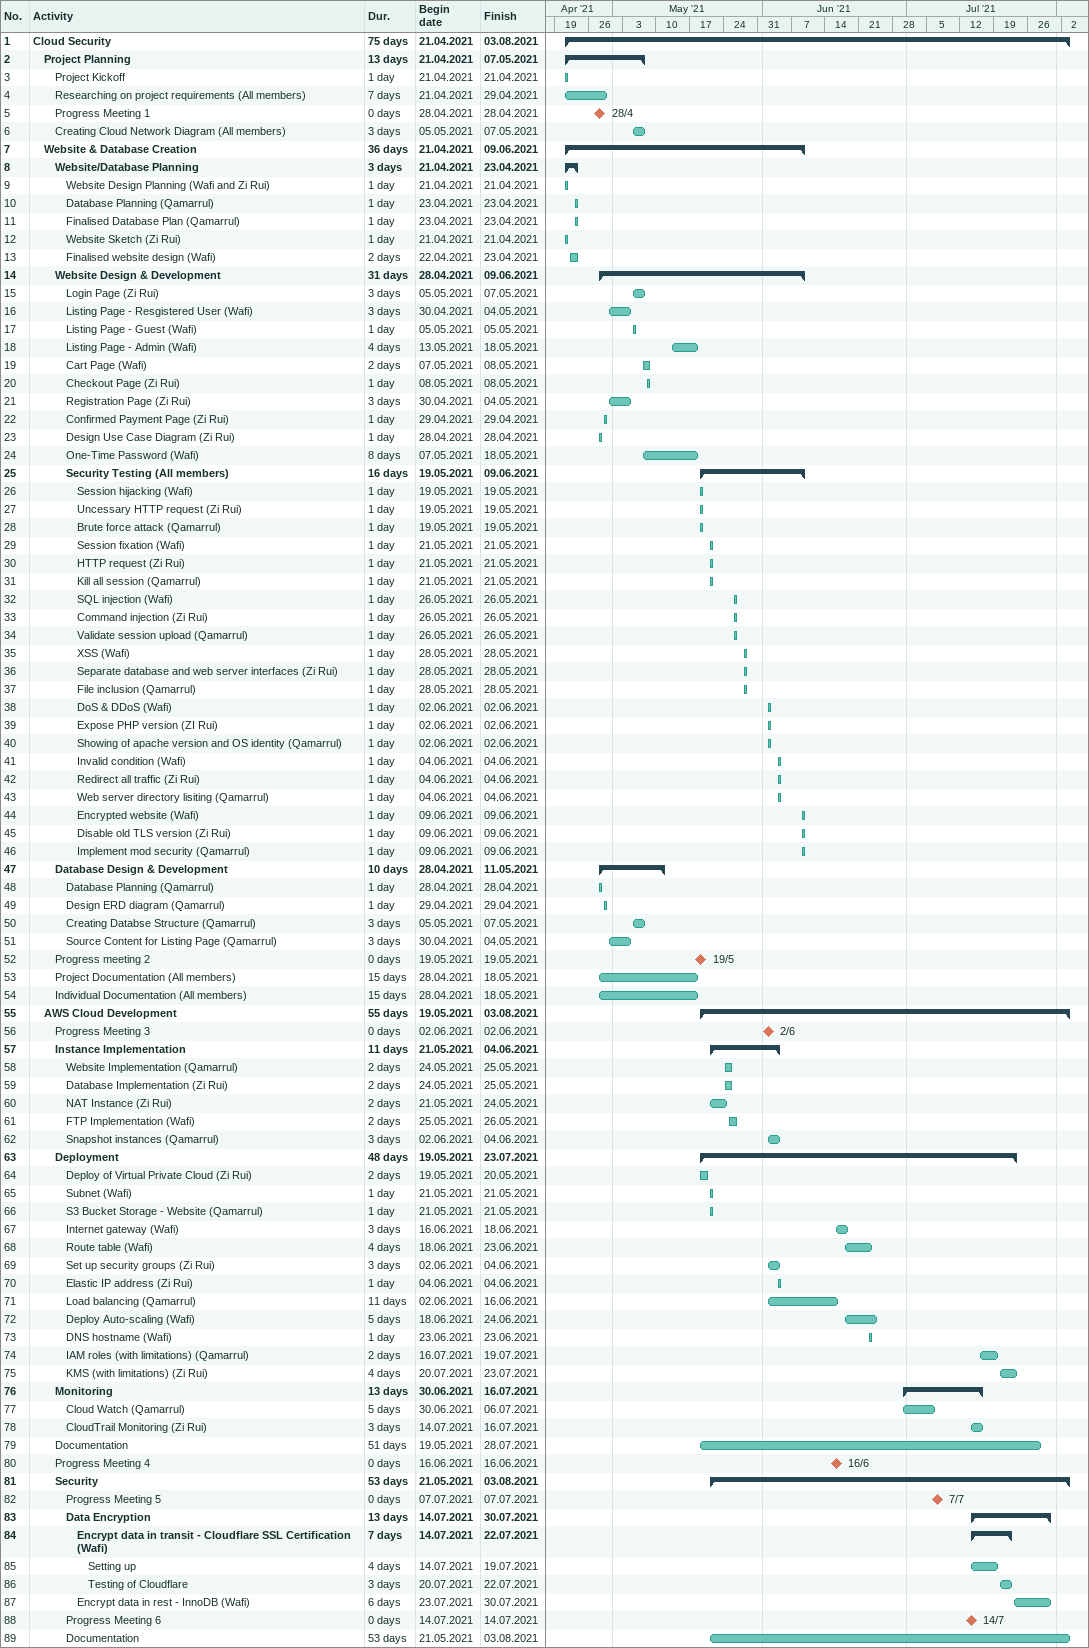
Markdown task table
| ID | Level | Task | Duration | Start | Finish |
|---|---|---|---|---|---|
| 1 | 1 | **Cloud Security** | 75d | 2021-04-21 | 2021-08-03 |
| 2 | 2 | **Project Planning** | 13d | 2021-04-21 | 2021-05-07 |
| 3 | 3 | Project Kickoff | 1d | 2021-04-21 | 2021-04-21 |
| 4 | 3 | Researching on project requirements (All members) | 7d | 2021-04-21 | 2021-04-29 |
| 5 | 3 | Progress Meeting 1 | 0d | 2021-04-28 | 2021-04-28 |
| 6 | 3 | Creating Cloud Network Diagram (All members) | 3d | 2021-05-05 | 2021-05-07 |
| 7 | 2 | **Website & Database Creation** | 36d | 2021-04-21 | 2021-06-09 |
| 8 | 3 | **Website/Database Planning** | 3d | 2021-04-21 | 2021-04-23 |
| 9 | 4 | Website Design Planning (Wafi and Zi Rui) | 1d | 2021-04-21 | 2021-04-21 |
| 10 | 4 | Database Planning (Qamarrul) | 1d | 2021-04-23 | 2021-04-23 |
| 11 | 4 | Finalised Database Plan (Qamarrul) | 1d | 2021-04-23 | 2021-04-23 |
| 12 | 4 | Website Sketch (Zi Rui) | 1d | 2021-04-21 | 2021-04-21 |
| 13 | 4 | Finalised website design (Wafi) | 2d | 2021-04-22 | 2021-04-23 |
| 14 | 3 | **Website Design & Development** | 31d | 2021-04-28 | 2021-06-09 |
| 15 | 4 | Login Page (Zi Rui) | 3d | 2021-05-05 | 2021-05-07 |
| 16 | 4 | Listing Page - Resgistered User (Wafi) | 3d | 2021-04-30 | 2021-05-04 |
| 17 | 4 | Listing Page - Guest (Wafi) | 1d | 2021-05-05 | 2021-05-05 |
| 18 | 4 | Listing Page - Admin (Wafi) | 4d | 2021-05-13 | 2021-05-18 |
| 19 | 4 | Cart Page (Wafi) | 2d | 2021-05-07 | 2021-05-08 |
| 20 | 4 | Checkout Page (Zi Rui) | 1d | 2021-05-08 | 2021-05-08 |
| 21 | 4 | Registration Page (Zi Rui) | 3d | 2021-04-30 | 2021-05-04 |
| 22 | 4 | Confirmed Payment Page (Zi Rui) | 1d | 2021-04-29 | 2021-04-29 |
| 23 | 4 | Design Use Case Diagram (Zi Rui) | 1d | 2021-04-28 | 2021-04-28 |
| 24 | 4 | One-Time Password (Wafi) | 8d | 2021-05-07 | 2021-05-18 |
| 25 | 4 | **Security Testing (All members)** | 16d | 2021-05-19 | 2021-06-09 |
| 26 | 5 | Session hijacking (Wafi) | 1d | 2021-05-19 | 2021-05-19 |
| 27 | 5 | Uncessary HTTP request (Zi Rui) | 1d | 2021-05-19 | 2021-05-19 |
| 28 | 5 | Brute force attack (Qamarrul) | 1d | 2021-05-19 | 2021-05-19 |
| 29 | 5 | Session fixation (Wafi) | 1d | 2021-05-21 | 2021-05-21 |
| 30 | 5 | HTTP request (Zi Rui) | 1d | 2021-05-21 | 2021-05-21 |
| 31 | 5 | Kill all session (Qamarrul) | 1d | 2021-05-21 | 2021-05-21 |
| 32 | 5 | SQL injection (Wafi) | 1d | 2021-05-26 | 2021-05-26 |
| 33 | 5 | Command injection (Zi Rui) | 1d | 2021-05-26 | 2021-05-26 |
| 34 | 5 | Validate session upload (Qamarrul) | 1d | 2021-05-26 | 2021-05-26 |
| 35 | 5 | XSS (Wafi) | 1d | 2021-05-28 | 2021-05-28 |
| 36 | 5 | Separate database and web server interfaces (Zi Rui) | 1d | 2021-05-28 | 2021-05-28 |
| 37 | 5 | File inclusion (Qamarrul) | 1d | 2021-05-28 | 2021-05-28 |
| 38 | 5 | DoS & DDoS (Wafi) | 1d | 2021-06-02 | 2021-06-02 |
| 39 | 5 | Expose PHP version (ZI Rui) | 1d | 2021-06-02 | 2021-06-02 |
| 40 | 5 | Showing of apache version and OS identity (Qamarrul) | 1d | 2021-06-02 | 2021-06-02 |
| 41 | 5 | Invalid condition (Wafi) | 1d | 2021-06-04 | 2021-06-04 |
| 42 | 5 | Redirect all traffic (Zi Rui) | 1d | 2021-06-04 | 2021-06-04 |
| 43 | 5 | Web server directory lisiting (Qamarrul) | 1d | 2021-06-04 | 2021-06-04 |
| 44 | 5 | Encrypted website (Wafi) | 1d | 2021-06-09 | 2021-06-09 |
| 45 | 5 | Disable old TLS version (Zi Rui) | 1d | 2021-06-09 | 2021-06-09 |
| 46 | 5 | Implement mod security (Qamarrul) | 1d | 2021-06-09 | 2021-06-09 |
| 47 | 3 | **Database Design & Development** | 10d | 2021-04-28 | 2021-05-11 |
| 48 | 4 | Database Planning (Qamarrul) | 1d | 2021-04-28 | 2021-04-28 |
| 49 | 4 | Design ERD diagram (Qamarrul) | 1d | 2021-04-29 | 2021-04-29 |
| 50 | 4 | Creating Databse Structure (Qamarrul) | 3d | 2021-05-05 | 2021-05-07 |
| 51 | 4 | Source Content for Listing Page (Qamarrul) | 3d | 2021-04-30 | 2021-05-04 |
| 52 | 3 | Progress meeting 2 | 0d | 2021-05-19 | 2021-05-19 |
| 53 | 3 | Project Documentation (All members) | 15d | 2021-04-28 | 2021-05-18 |
| 54 | 3 | Individual Documentation (All members) | 15d | 2021-04-28 | 2021-05-18 |
| 55 | 2 | **AWS Cloud Development** | 55d | 2021-05-19 | 2021-08-03 |
| 56 | 3 | Progress Meeting 3 | 0d | 2021-06-02 | 2021-06-02 |
| 57 | 3 | **Instance Implementation** | 11d | 2021-05-21 | 2021-06-04 |
| 58 | 4 | Website Implementation (Qamarrul) | 2d | 2021-05-24 | 2021-05-25 |
| 59 | 4 | Database Implementation (Zi Rui) | 2d | 2021-05-24 | 2021-05-25 |
| 60 | 4 | NAT Instance (Zi Rui) | 2d | 2021-05-21 | 2021-05-24 |
| 61 | 4 | FTP Implementation (Wafi) | 2d | 2021-05-25 | 2021-05-26 |
| 62 | 4 | Snapshot instances (Qamarrul) | 3d | 2021-06-02 | 2021-06-04 |
| 63 | 3 | **Deployment** | 48d | 2021-05-19 | 2021-07-23 |
| 64 | 4 | Deploy of Virtual Private Cloud (Zi Rui) | 2d | 2021-05-19 | 2021-05-20 |
| 65 | 4 | Subnet (Wafi) | 1d | 2021-05-21 | 2021-05-21 |
| 66 | 4 | S3 Bucket Storage - Website (Qamarrul) | 1d | 2021-05-21 | 2021-05-21 |
| 67 | 4 | Internet gateway (Wafi) | 3d | 2021-06-16 | 2021-06-18 |
| 68 | 4 | Route table (Wafi) | 4d | 2021-06-18 | 2021-06-23 |
| 69 | 4 | Set up security groups (Zi Rui) | 3d | 2021-06-02 | 2021-06-04 |
| 70 | 4 | Elastic IP address (Zi Rui) | 1d | 2021-06-04 | 2021-06-04 |
| 71 | 4 | Load balancing (Qamarrul) | 11d | 2021-06-02 | 2021-06-16 |
| 72 | 4 | Deploy Auto-scaling (Wafi) | 5d | 2021-06-18 | 2021-06-24 |
| 73 | 4 | DNS hostname (Wafi) | 1d | 2021-06-23 | 2021-06-23 |
| 74 | 4 | IAM roles (with limitations) (Qamarrul) | 2d | 2021-07-16 | 2021-07-19 |
| 75 | 4 | KMS (with limitations) (Zi Rui) | 4d | 2021-07-20 | 2021-07-23 |
| 76 | 3 | **Monitoring** | 13d | 2021-06-30 | 2021-07-16 |
| 77 | 4 | Cloud Watch (Qamarrul) | 5d | 2021-06-30 | 2021-07-06 |
| 78 | 4 | CloudTrail Monitoring (Zi Rui) | 3d | 2021-07-14 | 2021-07-16 |
| 79 | 3 | Documentation | 51d | 2021-05-19 | 2021-07-28 |
| 80 | 3 | Progress Meeting 4 | 0d | 2021-06-16 | 2021-06-16 |
| 81 | 3 | **Security** | 53d | 2021-05-21 | 2021-08-03 |
| 82 | 4 | Progress Meeting 5 | 0d | 2021-07-07 | 2021-07-07 |
| 83 | 4 | **Data Encryption** | 13d | 2021-07-14 | 2021-07-30 |
| 84 | 5 | **Encrypt data in transit - Cloudflare SSL Certification (Wafi)** | 7d | 2021-07-14 | 2021-07-22 |
| 85 | 6 | Setting up | 4d | 2021-07-14 | 2021-07-19 |
| 86 | 6 | Testing of Cloudflare | 3d | 2021-07-20 | 2021-07-22 |
| 87 | 5 | Encrypt data in rest - InnoDB (Wafi) | 6d | 2021-07-23 | 2021-07-30 |
| 88 | 4 | Progress Meeting 6 | 0d | 2021-07-14 | 2021-07-14 |
| 89 | 4 | Documentation | 53d | 2021-05-21 | 2021-08-03 |
